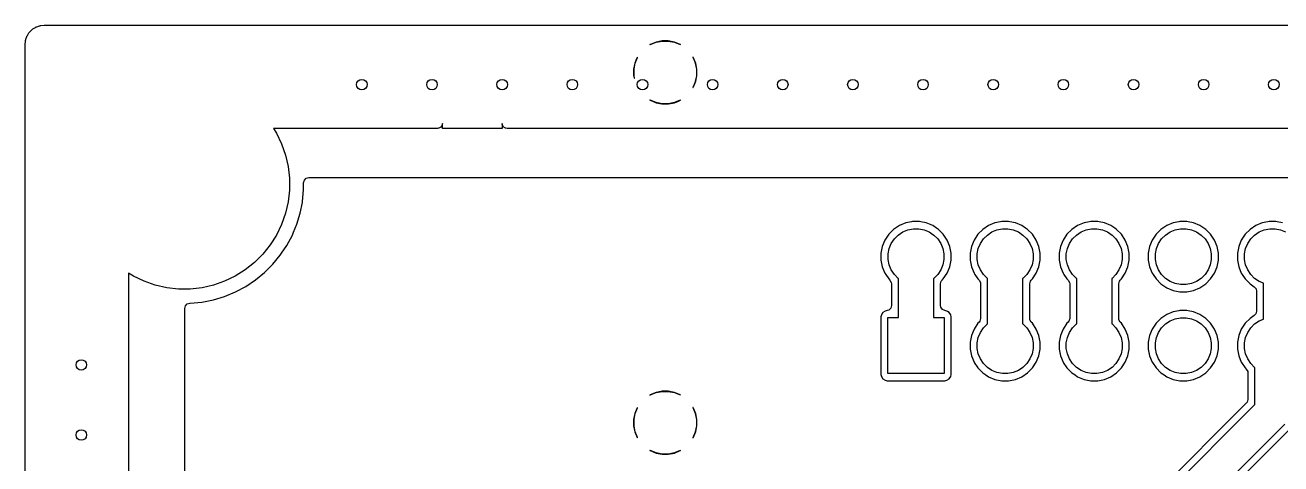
# Model space of a CAD drawing. Header units: inches. Extents: x 2.12 to 6.02, y -5.78 to -1.88.
# Drawn here: x 2.116 to 3.526, y -2.369 to -1.876 of the extents above; entities that cross this region are included whole.
import ezdxf

# ---------------------------------------------------------------- set-up
doc = ezdxf.new("R2010")
doc.units = ezdxf.units.IN
doc.header["$MEASUREMENT"] = 0
doc.layers.add('F.Cu', color=13, linetype='CONTINUOUS', true_color=0xc83434)

msp = doc.modelspace()

# ---------------------------------------------------------------- linework, layer by layer
at = {"layer": 'F.Cu', "linetype": 'CONTINUOUS'}
for p, q in [((2.118, -1.889), (2.1182, -1.8885)), ((2.1182, -1.8885), (2.1185, -1.888)), ((2.1185, -1.888), (2.1187, -1.8876)), ((2.1187, -1.8876), (2.1204, -1.8848)), ((2.1204, -1.8848), (2.1208, -1.8844)), ((2.1208, -1.8844), (2.1211, -1.884)), ((2.1211, -1.884), (2.1215, -1.8836)), ((2.1215, -1.8836), (2.1237, -1.8813)), ((2.1237, -1.8813), (2.1241, -1.8809)), ((2.1241, -1.8809), (2.1246, -1.8806)), ((2.1246, -1.8806), (2.125, -1.8803)), ((2.125, -1.8803), (2.1277, -1.8786)), ((2.1277, -1.8786), (2.1282, -1.8783)), ((2.1282, -1.8783), (2.1287, -1.8781)), ((2.1287, -1.8781), (2.1292, -1.8779)), ((2.1292, -1.8779), (2.1322, -1.8768)), ((2.1322, -1.8768), (2.1327, -1.8767)), ((2.1327, -1.8767), (2.1333, -1.8765)), ((2.1333, -1.8765), (2.1338, -1.8765)), ((2.1338, -1.8765), (2.1374, -1.876)), ((2.1374, -1.876), (2.1377, -1.876)), ((2.1377, -1.876), (2.1379, -1.876)), ((2.1379, -1.876), (2.1382, -1.876)), ((2.1382, -1.876), (5.9957, -1.876)), ((2.1162, -1.8972), (2.1165, -1.8951)), ((2.1162, -1.8975), (2.1162, -1.8972)), ((2.1162, -1.8978), (2.1162, -1.8975)), ((2.1162, -1.898), (2.1162, -1.8978)), ((2.1162, -1.9256), (2.1162, -1.898)), ((2.1165, -1.8944), (2.1166, -1.8936)), ((2.1165, -1.8951), (2.1165, -1.8944)), ((2.1166, -1.8936), (2.1167, -1.8931)), ((2.1167, -1.8931), (2.1168, -1.8926)), ((2.1168, -1.8926), (2.117, -1.892)), ((2.117, -1.892), (2.118, -1.889)), ((2.8179, -1.8977), (2.8174, -1.898)), ((2.8174, -1.898), (2.8174, -1.898)), ((2.8174, -1.898), (2.8176, -1.8981)), ((2.8176, -1.8981), (2.8179, -1.8979)), ((2.8179, -1.8979), (2.8244, -1.8952)), ((2.8188, -1.8974), (2.8179, -1.8977)), ((2.8179, -1.8977), (2.8179, -1.8977)), ((2.8243, -1.8951), (2.8188, -1.8974)), ((2.8312, -1.8937), (2.8243, -1.8951)), ((2.8243, -1.8951), (2.8243, -1.8951)), ((2.8243, -1.8951), (2.8243, -1.8951)), ((2.8243, -1.8951), (2.8243, -1.8951)), ((2.8244, -1.8952), (2.8312, -1.8939)), ((2.8381, -1.8937), (2.8312, -1.8937)), ((2.8312, -1.8937), (2.8312, -1.8937)), ((2.8312, -1.8939), (2.8381, -1.8939)), ((2.845, -1.8951), (2.8381, -1.8937)), ((2.8381, -1.8937), (2.8381, -1.8937)), ((2.8381, -1.8939), (2.8449, -1.8952)), ((2.8449, -1.8952), (2.8513, -1.8979)), ((2.8514, -1.8977), (2.845, -1.8951)), ((2.845, -1.8951), (2.845, -1.8951)), ((2.8513, -1.8979), (2.8517, -1.8981)), ((2.8518, -1.898), (2.8514, -1.8977)), ((2.8514, -1.8977), (2.8514, -1.8977)), ((2.8517, -1.8981), (2.8518, -1.898)), ((2.8518, -1.898), (2.8518, -1.898)), ((2.8518, -1.898), (2.8518, -1.898)), ((2.8018, -1.9158), (2.8006, -1.9188)), ((2.8007, -1.9188), (2.8034, -1.9124)), ((2.8032, -1.9124), (2.8018, -1.9158)), ((2.8035, -1.9119), (2.8032, -1.9124)), ((2.8032, -1.9124), (2.8032, -1.9124)), ((2.8032, -1.9124), (2.8032, -1.9124)), ((2.8034, -1.9124), (2.8036, -1.9121)), ((2.8036, -1.9121), (2.8035, -1.9119)), ((2.8035, -1.9119), (2.8035, -1.9119)), ((2.8658, -1.9119), (2.8656, -1.9121)), ((2.8656, -1.9121), (2.8659, -1.9124)), ((2.866, -1.9124), (2.8658, -1.9119)), ((2.8658, -1.9119), (2.8658, -1.9119)), ((2.8659, -1.9124), (2.8686, -1.9188)), ((2.866, -1.9124), (2.866, -1.9124)), ((2.866, -1.9124), (2.866, -1.9124)), ((2.866, -1.9124), (2.866, -1.9124)), ((2.8661, -1.9124), (2.866, -1.9124)), ((2.8675, -1.9158), (2.8661, -1.9124)), ((2.8687, -1.9188), (2.8675, -1.9158)), ((2.1162, -1.9587), (2.1162, -1.9256)), ((2.8006, -1.9188), (2.7992, -1.9256)), ((2.7992, -1.9256), (2.7992, -1.9326)), ((2.7994, -1.9257), (2.8007, -1.9188)), ((2.7994, -1.9326), (2.7994, -1.9257)), ((2.8006, -1.9188), (2.8006, -1.9188)), ((2.8686, -1.9188), (2.8699, -1.9257)), ((2.8701, -1.9255), (2.8687, -1.9188)), ((2.8687, -1.9188), (2.8687, -1.9188)), ((2.8687, -1.9188), (2.8687, -1.9188)), ((2.8687, -1.9188), (2.8687, -1.9188)), ((2.8699, -1.9257), (2.8699, -1.9326)), ((2.8701, -1.9256), (2.8701, -1.9255)), ((2.8701, -1.9326), (2.8701, -1.9256)), ((2.8701, -1.9256), (2.8701, -1.9256)), ((2.7992, -1.9326), (2.7998, -1.9356)), ((2.8, -1.9355), (2.7994, -1.9326)), ((2.7998, -1.9356), (2.8, -1.9355)), ((2.8686, -1.9394), (2.8659, -1.9458)), ((2.8661, -1.9457), (2.8675, -1.9424)), ((2.8675, -1.9424), (2.8687, -1.9395)), ((2.8699, -1.9326), (2.8686, -1.9394)), ((2.8687, -1.9395), (2.87, -1.9329)), ((2.8687, -1.9395), (2.8687, -1.9395)), ((2.87, -1.9328), (2.8701, -1.9326)), ((2.87, -1.9329), (2.87, -1.9328)), ((2.1162, -1.9921), (2.1162, -1.9587)), ((2.8659, -1.9458), (2.8656, -1.9462)), ((2.8656, -1.9462), (2.8658, -1.9463)), ((2.8658, -1.9463), (2.866, -1.9462)), ((2.8658, -1.9463), (2.8658, -1.9463)), ((2.8658, -1.9463), (2.8658, -1.9463)), ((2.8658, -1.9463), (2.8658, -1.9463)), ((2.866, -1.9462), (2.8661, -1.9457)), ((2.8176, -1.9601), (2.8174, -1.9603)), ((2.8174, -1.9603), (2.8174, -1.9603)), ((2.8174, -1.9603), (2.8174, -1.9603)), ((2.8174, -1.9603), (2.8179, -1.9605)), ((2.8179, -1.9604), (2.8176, -1.9601)), ((2.8244, -1.963), (2.8179, -1.9604)), ((2.8179, -1.9605), (2.8179, -1.9605)), ((2.8179, -1.9605), (2.8179, -1.9605)), ((2.8179, -1.9605), (2.8179, -1.9605)), ((2.8179, -1.9605), (2.8228, -1.9626)), ((2.8228, -1.9626), (2.8243, -1.9632)), ((2.8243, -1.9632), (2.8243, -1.9632)), ((2.8243, -1.9632), (2.8309, -1.9645)), ((2.8312, -1.9644), (2.8244, -1.963)), ((2.8309, -1.9645), (2.831, -1.9645)), ((2.831, -1.9645), (2.8311, -1.9646)), ((2.8311, -1.9646), (2.8312, -1.9646)), ((2.8381, -1.9644), (2.8312, -1.9644)), ((2.8312, -1.9646), (2.8381, -1.9646)), ((2.8449, -1.963), (2.8381, -1.9644)), ((2.8381, -1.9646), (2.8383, -1.9645)), ((2.8381, -1.9646), (2.8381, -1.9646)), ((2.8383, -1.9645), (2.8384, -1.9645)), ((2.8384, -1.9645), (2.845, -1.9632)), ((2.8513, -1.9604), (2.8449, -1.963)), ((2.845, -1.9632), (2.8494, -1.9614)), ((2.845, -1.9632), (2.845, -1.9632)), ((2.8494, -1.9614), (2.8512, -1.9606)), ((2.8512, -1.9606), (2.8517, -1.9605)), ((2.8517, -1.9601), (2.8513, -1.9604)), ((2.8518, -1.9603), (2.8517, -1.9601)), ((2.8517, -1.9605), (2.8518, -1.9603)), ((2.5846, -1.9865), (2.5844, -1.9879)), ((2.5846, -1.9923), (2.5846, -1.9865)), ((2.6517, -1.9878), (2.6516, -1.9867)), ((2.6516, -1.9867), (2.6516, -1.9923)), ((2.1162, -5.7555), (2.1162, -1.9921)), ((2.5792, -1.9921), (2.3948, -1.9921)), ((2.3948, -1.9921), (2.3983, -1.9976)), ((2.3983, -1.9976), (2.404, -2.0096)), ((2.5803, -1.992), (2.5792, -1.9921)), ((2.5806, -1.9919), (2.5803, -1.992)), ((2.5827, -1.9909), (2.5806, -1.9919)), ((2.5828, -1.9908), (2.5827, -1.9909)), ((2.5843, -1.9885), (2.5828, -1.9908)), ((2.5844, -1.9879), (2.5843, -1.9885)), ((2.6516, -1.9923), (2.5846, -1.9923)), ((2.6518, -1.9881), (2.6517, -1.9878)), ((2.6529, -1.9902), (2.6518, -1.9881)), ((2.6529, -1.9903), (2.6529, -1.9902)), ((2.6552, -1.9918), (2.6529, -1.9903)), ((2.6558, -1.9919), (2.6552, -1.9918)), ((2.6572, -1.9921), (2.6558, -1.9919)), ((5.739, -1.9921), (2.6572, -1.9921)), ((2.404, -2.0096), (2.4084, -2.0221)), ((2.4084, -2.0221), (2.4114, -2.035)), ((2.4114, -2.035), (2.4128, -2.0481)), ((2.4128, -2.0481), (2.4128, -2.0614)), ((2.4288, -2.0531), (2.4296, -2.0502)), ((2.4288, -2.0613), (2.4288, -2.0531)), ((2.4296, -2.0502), (2.4317, -2.048)), ((2.4317, -2.048), (2.4347, -2.0472)), ((2.4347, -2.0472), (5.6992, -2.0472)), ((2.4128, -2.0614), (2.4114, -2.0745)), ((2.4275, -2.0744), (2.4288, -2.0613)), ((2.4114, -2.0745), (2.4084, -2.0875)), ((2.4249, -2.0873), (2.4274, -2.0752)), ((2.4274, -2.0752), (2.4275, -2.0744)), ((2.404, -2.1), (2.3983, -2.1119)), ((2.4084, -2.0875), (2.404, -2.1)), ((2.4174, -2.1088), (2.4211, -2.0999)), ((2.4211, -2.0999), (2.4249, -2.0873)), ((3.1047, -2.0983), (3.0975, -2.1013)), ((3.111, -2.0971), (3.1047, -2.0983)), ((3.1047, -2.0983), (3.1047, -2.0983)), ((3.1123, -2.0968), (3.111, -2.0971)), ((3.12, -2.0968), (3.1123, -2.0968)), ((3.1215, -2.0971), (3.12, -2.0968)), ((3.1276, -2.0983), (3.1215, -2.0971)), ((3.1348, -2.1013), (3.1276, -2.0983)), ((3.1276, -2.0983), (3.1276, -2.0983)), ((3.2047, -2.0983), (3.1975, -2.1013)), ((3.211, -2.0971), (3.2047, -2.0983)), ((3.2047, -2.0983), (3.2047, -2.0983)), ((3.2123, -2.0968), (3.211, -2.0971)), ((3.22, -2.0968), (3.2123, -2.0968)), ((3.2215, -2.0971), (3.22, -2.0968)), ((3.2276, -2.0983), (3.2215, -2.0971)), ((3.2348, -2.1013), (3.2276, -2.0983)), ((3.2276, -2.0983), (3.2276, -2.0983)), ((3.3047, -2.0983), (3.2975, -2.1013)), ((3.311, -2.0971), (3.3047, -2.0983)), ((3.3047, -2.0983), (3.3047, -2.0983)), ((3.3123, -2.0968), (3.311, -2.0971)), ((3.32, -2.0968), (3.3123, -2.0968)), ((3.3215, -2.0971), (3.32, -2.0968)), ((3.3276, -2.0983), (3.3215, -2.0971)), ((3.3348, -2.1013), (3.3276, -2.0983)), ((3.3276, -2.0983), (3.3276, -2.0983)), ((3.4047, -2.0983), (3.3975, -2.1013)), ((3.411, -2.0971), (3.4047, -2.0983)), ((3.4047, -2.0983), (3.4047, -2.0983)), ((3.4123, -2.0968), (3.411, -2.0971)), ((3.42, -2.0968), (3.4123, -2.0968)), ((3.4215, -2.0971), (3.42, -2.0968)), ((3.4276, -2.0983), (3.4215, -2.0971)), ((3.4348, -2.1013), (3.4276, -2.0983)), ((3.4276, -2.0983), (3.4276, -2.0983)), ((3.5047, -2.0983), (3.4975, -2.1013)), ((3.511, -2.0971), (3.5047, -2.0983)), ((3.5047, -2.0983), (3.5047, -2.0983)), ((3.5123, -2.0968), (3.511, -2.0971)), ((3.52, -2.0968), (3.5123, -2.0968)), ((3.5215, -2.0971), (3.52, -2.0968)), ((3.5276, -2.0983), (3.5215, -2.0971)), ((2.3983, -2.1119), (2.3912, -2.1231)), ((2.4099, -2.1237), (2.4161, -2.1121)), ((2.4161, -2.1121), (2.4174, -2.1088)), ((3.0855, -2.1111), (3.0812, -2.1176)), ((3.091, -2.1056), (3.0855, -2.1111)), ((3.0855, -2.1111), (3.0855, -2.1111)), ((3.0975, -2.1013), (3.091, -2.1056)), ((3.091, -2.1056), (3.091, -2.1056)), ((3.0918, -2.1162), (3.0962, -2.1119)), ((3.0962, -2.1119), (3.1013, -2.1084)), ((3.0975, -2.1013), (3.0975, -2.1013)), ((3.1013, -2.1084), (3.107, -2.1061)), ((3.107, -2.1061), (3.1131, -2.1049)), ((3.1131, -2.1049), (3.1192, -2.1049)), ((3.1192, -2.1049), (3.1253, -2.1061)), ((3.1253, -2.1061), (3.131, -2.1084)), ((3.131, -2.1084), (3.1361, -2.1119)), ((3.1391, -2.1042), (3.1348, -2.1013)), ((3.1348, -2.1013), (3.1348, -2.1013)), ((3.1361, -2.1119), (3.1405, -2.1162)), ((3.1413, -2.1056), (3.1391, -2.1042)), ((3.1467, -2.1111), (3.1413, -2.1056)), ((3.151, -2.1176), (3.1467, -2.1111)), ((3.1855, -2.1111), (3.1812, -2.1176)), ((3.191, -2.1056), (3.1855, -2.1111)), ((3.1855, -2.1111), (3.1855, -2.1111)), ((3.1975, -2.1013), (3.191, -2.1056)), ((3.191, -2.1056), (3.191, -2.1056)), ((3.1918, -2.1162), (3.1962, -2.1119)), ((3.1962, -2.1119), (3.2013, -2.1084)), ((3.1975, -2.1013), (3.1975, -2.1013)), ((3.2013, -2.1084), (3.207, -2.1061)), ((3.207, -2.1061), (3.2131, -2.1049)), ((3.2131, -2.1049), (3.2192, -2.1049)), ((3.2192, -2.1049), (3.2253, -2.1061)), ((3.2253, -2.1061), (3.231, -2.1084)), ((3.231, -2.1084), (3.2361, -2.1119)), ((3.2391, -2.1042), (3.2348, -2.1013)), ((3.2348, -2.1013), (3.2348, -2.1013)), ((3.2361, -2.1119), (3.2405, -2.1162)), ((3.2413, -2.1056), (3.2391, -2.1042)), ((3.2467, -2.1111), (3.2413, -2.1056)), ((3.251, -2.1176), (3.2467, -2.1111)), ((3.2855, -2.1111), (3.2812, -2.1176)), ((3.291, -2.1056), (3.2855, -2.1111)), ((3.2855, -2.1111), (3.2855, -2.1111)), ((3.2975, -2.1013), (3.291, -2.1056)), ((3.291, -2.1056), (3.291, -2.1056)), ((3.2918, -2.1162), (3.2962, -2.1119)), ((3.2962, -2.1119), (3.3013, -2.1084)), ((3.2975, -2.1013), (3.2975, -2.1013)), ((3.3013, -2.1084), (3.307, -2.1061)), ((3.307, -2.1061), (3.3131, -2.1049)), ((3.3131, -2.1049), (3.3192, -2.1049)), ((3.3192, -2.1049), (3.3253, -2.1061)), ((3.3253, -2.1061), (3.331, -2.1084)), ((3.331, -2.1084), (3.3361, -2.1119)), ((3.3391, -2.1042), (3.3348, -2.1013)), ((3.3348, -2.1013), (3.3348, -2.1013)), ((3.3361, -2.1119), (3.3405, -2.1162)), ((3.3413, -2.1056), (3.3391, -2.1042)), ((3.3467, -2.1111), (3.3413, -2.1056)), ((3.351, -2.1176), (3.3467, -2.1111)), ((3.3855, -2.1111), (3.3812, -2.1176)), ((3.391, -2.1056), (3.3855, -2.1111)), ((3.3855, -2.1111), (3.3855, -2.1111)), ((3.3975, -2.1013), (3.391, -2.1056)), ((3.391, -2.1056), (3.391, -2.1056)), ((3.3918, -2.1162), (3.3962, -2.1119)), ((3.3962, -2.1119), (3.4013, -2.1084)), ((3.3975, -2.1013), (3.3975, -2.1013)), ((3.4013, -2.1084), (3.407, -2.1061)), ((3.407, -2.1061), (3.4131, -2.1049)), ((3.4131, -2.1049), (3.4192, -2.1049)), ((3.4192, -2.1049), (3.4253, -2.1061)), ((3.4253, -2.1061), (3.431, -2.1084)), ((3.431, -2.1084), (3.4361, -2.1119)), ((3.4391, -2.1042), (3.4348, -2.1013)), ((3.4348, -2.1013), (3.4348, -2.1013)), ((3.4361, -2.1119), (3.4405, -2.1162)), ((3.4413, -2.1056), (3.4391, -2.1042)), ((3.4467, -2.1111), (3.4413, -2.1056)), ((3.451, -2.1176), (3.4467, -2.1111)), ((3.4855, -2.1111), (3.4812, -2.1176)), ((3.491, -2.1056), (3.4855, -2.1111)), ((3.4855, -2.1111), (3.4855, -2.1111)), ((3.4975, -2.1013), (3.491, -2.1056)), ((3.491, -2.1056), (3.491, -2.1056)), ((3.4918, -2.1162), (3.4962, -2.1119)), ((3.4962, -2.1119), (3.5013, -2.1084)), ((3.4975, -2.1013), (3.4975, -2.1013)), ((3.5013, -2.1084), (3.507, -2.1061)), ((3.507, -2.1061), (3.5131, -2.1049)), ((3.5131, -2.1049), (3.5192, -2.1049)), ((3.5192, -2.1049), (3.5253, -2.1061)), ((3.5253, -2.1061), (3.531, -2.1084)), ((2.3912, -2.1231), (2.383, -2.1335)), ((2.4041, -2.1323), (2.4099, -2.1237)), ((3.0783, -2.1247), (3.0768, -2.1323)), ((3.0812, -2.1176), (3.0783, -2.1247)), ((3.0783, -2.1247), (3.0783, -2.1247)), ((3.0812, -2.1176), (3.0812, -2.1176)), ((3.0848, -2.1331), (3.086, -2.1271)), ((3.086, -2.1271), (3.0884, -2.1214)), ((3.0884, -2.1214), (3.0918, -2.1162)), ((3.1405, -2.1162), (3.1439, -2.1214)), ((3.1439, -2.1214), (3.1463, -2.1271)), ((3.1463, -2.1271), (3.1475, -2.1331)), ((3.154, -2.1247), (3.151, -2.1176)), ((3.1555, -2.1323), (3.154, -2.1247)), ((3.1783, -2.1247), (3.1768, -2.1323)), ((3.1812, -2.1176), (3.1783, -2.1247)), ((3.1783, -2.1247), (3.1783, -2.1247)), ((3.1812, -2.1176), (3.1812, -2.1176)), ((3.1848, -2.1331), (3.186, -2.1271)), ((3.186, -2.1271), (3.1884, -2.1214)), ((3.1884, -2.1214), (3.1918, -2.1162)), ((3.2405, -2.1162), (3.2439, -2.1214)), ((3.2439, -2.1214), (3.2463, -2.1271)), ((3.2463, -2.1271), (3.2475, -2.1331)), ((3.254, -2.1247), (3.251, -2.1176)), ((3.2555, -2.1323), (3.254, -2.1247)), ((3.2783, -2.1247), (3.2768, -2.1323)), ((3.2812, -2.1176), (3.2783, -2.1247)), ((3.2783, -2.1247), (3.2783, -2.1247)), ((3.2812, -2.1176), (3.2812, -2.1176)), ((3.2848, -2.1331), (3.286, -2.1271)), ((3.286, -2.1271), (3.2884, -2.1214)), ((3.2884, -2.1214), (3.2918, -2.1162)), ((3.3405, -2.1162), (3.3439, -2.1214)), ((3.3439, -2.1214), (3.3463, -2.1271)), ((3.3463, -2.1271), (3.3475, -2.1331)), ((3.354, -2.1247), (3.351, -2.1176)), ((3.3555, -2.1323), (3.354, -2.1247)), ((3.3783, -2.1247), (3.3768, -2.1323)), ((3.3812, -2.1176), (3.3783, -2.1247)), ((3.3783, -2.1247), (3.3783, -2.1247)), ((3.3812, -2.1176), (3.3812, -2.1176)), ((3.3848, -2.1331), (3.386, -2.1271)), ((3.386, -2.1271), (3.3884, -2.1214)), ((3.3884, -2.1214), (3.3918, -2.1162)), ((3.4405, -2.1162), (3.4439, -2.1214)), ((3.4439, -2.1214), (3.4463, -2.1271)), ((3.4463, -2.1271), (3.4475, -2.1331)), ((3.454, -2.1247), (3.451, -2.1176)), ((3.4555, -2.1323), (3.454, -2.1247)), ((3.4783, -2.1247), (3.4768, -2.1323)), ((3.4812, -2.1176), (3.4783, -2.1247)), ((3.4783, -2.1247), (3.4783, -2.1247)), ((3.4812, -2.1176), (3.4812, -2.1176)), ((3.4848, -2.1331), (3.486, -2.1271)), ((3.486, -2.1271), (3.4884, -2.1214)), ((3.4884, -2.1214), (3.4918, -2.1162)), ((2.383, -2.1335), (2.3736, -2.1428)), ((2.3942, -2.1448), (2.4026, -2.1346)), ((2.4026, -2.1346), (2.4041, -2.1323)), ((3.0768, -2.1323), (3.0768, -2.1401)), ((3.0768, -2.1401), (3.0783, -2.1477)), ((3.0848, -2.1393), (3.0848, -2.1331)), ((3.086, -2.1454), (3.0848, -2.1393)), ((3.1475, -2.1393), (3.1463, -2.1454)), ((3.1475, -2.1331), (3.1475, -2.1393)), ((3.154, -2.1477), (3.1555, -2.1401)), ((3.1555, -2.1401), (3.1555, -2.1323)), ((3.1555, -2.1323), (3.1555, -2.1323)), ((3.1768, -2.1323), (3.1768, -2.1401)), ((3.1768, -2.1401), (3.1783, -2.1477)), ((3.1848, -2.1393), (3.1848, -2.1331)), ((3.186, -2.1454), (3.1848, -2.1393)), ((3.2475, -2.1393), (3.2463, -2.1454)), ((3.2475, -2.1331), (3.2475, -2.1393)), ((3.254, -2.1477), (3.2555, -2.1401)), ((3.2555, -2.1401), (3.2555, -2.1323)), ((3.2555, -2.1323), (3.2555, -2.1323)), ((3.2768, -2.1323), (3.2768, -2.1401)), ((3.2768, -2.1401), (3.2783, -2.1477)), ((3.2848, -2.1393), (3.2848, -2.1331)), ((3.286, -2.1454), (3.2848, -2.1393)), ((3.3475, -2.1393), (3.3463, -2.1454)), ((3.3475, -2.1331), (3.3475, -2.1393)), ((3.354, -2.1477), (3.3555, -2.1401)), ((3.3555, -2.1401), (3.3555, -2.1323)), ((3.3555, -2.1323), (3.3555, -2.1323)), ((3.3768, -2.1323), (3.3768, -2.1401)), ((3.3768, -2.1401), (3.3783, -2.1477)), ((3.3848, -2.1393), (3.3848, -2.1331)), ((3.386, -2.1454), (3.3848, -2.1393)), ((3.4475, -2.1393), (3.4463, -2.1454)), ((3.4475, -2.1331), (3.4475, -2.1393)), ((3.454, -2.1477), (3.4555, -2.1401)), ((3.4555, -2.1401), (3.4555, -2.1323)), ((3.4768, -2.1323), (3.4768, -2.1401)), ((3.4768, -2.1401), (3.4783, -2.1477)), ((3.4848, -2.1393), (3.4848, -2.1331)), ((3.486, -2.1454), (3.4848, -2.1393)), ((2.2378, -2.1581), (2.2323, -2.1547)), ((2.2323, -2.1547), (2.2323, -3.8657)), ((2.3633, -2.1511), (2.3521, -2.1581)), ((2.3736, -2.1428), (2.3633, -2.1511)), ((2.3748, -2.1624), (2.3849, -2.1541)), ((2.3849, -2.1541), (2.3942, -2.1448)), ((3.0783, -2.1477), (3.0783, -2.1477)), ((3.0783, -2.1477), (3.0812, -2.1549)), ((3.0812, -2.1549), (3.0812, -2.1549)), ((3.0812, -2.1549), (3.0822, -2.1563)), ((3.0822, -2.1563), (3.0855, -2.1613)), ((3.0884, -2.1511), (3.086, -2.1454)), ((3.0918, -2.1562), (3.0884, -2.1511)), ((3.0962, -2.1606), (3.0918, -2.1562)), ((3.1405, -2.1562), (3.1361, -2.1606)), ((3.1439, -2.1511), (3.1405, -2.1562)), ((3.1463, -2.1454), (3.1439, -2.1511)), ((3.1467, -2.1613), (3.151, -2.1549)), ((3.151, -2.1549), (3.154, -2.1477)), ((3.1783, -2.1477), (3.1783, -2.1477)), ((3.1783, -2.1477), (3.1812, -2.1549)), ((3.1812, -2.1549), (3.1812, -2.1549)), ((3.1812, -2.1549), (3.1822, -2.1563)), ((3.1822, -2.1563), (3.1855, -2.1613)), ((3.1884, -2.1511), (3.186, -2.1454)), ((3.1918, -2.1562), (3.1884, -2.1511)), ((3.1962, -2.1606), (3.1918, -2.1562)), ((3.2405, -2.1562), (3.2361, -2.1606)), ((3.2439, -2.1511), (3.2405, -2.1562)), ((3.2463, -2.1454), (3.2439, -2.1511)), ((3.2467, -2.1613), (3.251, -2.1549)), ((3.251, -2.1549), (3.254, -2.1477)), ((3.2783, -2.1477), (3.2783, -2.1477)), ((3.2783, -2.1477), (3.2812, -2.1549)), ((3.2812, -2.1549), (3.2812, -2.1549)), ((3.2812, -2.1549), (3.2822, -2.1563)), ((3.2822, -2.1563), (3.2855, -2.1613)), ((3.2884, -2.1511), (3.286, -2.1454)), ((3.2918, -2.1562), (3.2884, -2.1511)), ((3.2962, -2.1606), (3.2918, -2.1562)), ((3.3405, -2.1562), (3.3361, -2.1606)), ((3.3439, -2.1511), (3.3405, -2.1562)), ((3.3463, -2.1454), (3.3439, -2.1511)), ((3.3467, -2.1613), (3.351, -2.1549)), ((3.351, -2.1549), (3.354, -2.1477)), ((3.3783, -2.1477), (3.3783, -2.1477)), ((3.3783, -2.1477), (3.3812, -2.1549)), ((3.3812, -2.1549), (3.3812, -2.1549)), ((3.3812, -2.1549), (3.3822, -2.1563)), ((3.3822, -2.1563), (3.3855, -2.1613)), ((3.3884, -2.1511), (3.386, -2.1454)), ((3.3918, -2.1562), (3.3884, -2.1511)), ((3.3962, -2.1606), (3.3918, -2.1562)), ((3.4405, -2.1562), (3.4361, -2.1606)), ((3.4439, -2.1511), (3.4405, -2.1562)), ((3.4463, -2.1454), (3.4439, -2.1511)), ((3.4467, -2.1613), (3.451, -2.1549)), ((3.451, -2.1549), (3.454, -2.1477)), ((3.4783, -2.1477), (3.4783, -2.1477)), ((3.4783, -2.1477), (3.4812, -2.1549)), ((3.4812, -2.1549), (3.4812, -2.1549)), ((3.4812, -2.1549), (3.4822, -2.1563)), ((3.4822, -2.1563), (3.4855, -2.1613)), ((3.4884, -2.1511), (3.486, -2.1454)), ((3.4918, -2.1562), (3.4884, -2.1511)), ((3.4962, -2.1606), (3.4918, -2.1562)), ((2.2497, -2.1639), (2.2378, -2.1581)), ((2.2622, -2.1683), (2.2497, -2.1639)), ((2.2751, -2.1712), (2.2622, -2.1683)), ((2.3276, -2.1683), (2.3147, -2.1712)), ((2.3401, -2.1639), (2.3276, -2.1683)), ((2.3521, -2.1581), (2.3401, -2.1639)), ((2.3522, -2.1759), (2.3638, -2.1697)), ((2.3638, -2.1697), (2.3748, -2.1624)), ((3.0855, -2.1613), (3.0855, -2.1613)), ((3.0855, -2.1613), (3.0868, -2.1626)), ((3.0868, -2.1626), (3.0884, -2.1653)), ((3.0884, -2.1653), (3.0886, -2.1668)), ((3.0886, -2.1668), (3.0886, -2.1911)), ((3.0965, -2.1608), (3.0962, -2.1606)), ((3.0965, -2.2047), (3.0965, -2.1608)), ((3.1361, -2.1606), (3.1358, -2.1608)), ((3.1358, -2.1608), (3.1358, -2.2047)), ((3.1437, -2.1668), (3.1445, -2.1638)), ((3.1437, -2.1911), (3.1437, -2.1668)), ((3.1445, -2.1638), (3.1454, -2.1626)), ((3.1454, -2.1626), (3.1456, -2.1624)), ((3.1456, -2.1624), (3.1467, -2.1613)), ((3.1855, -2.1613), (3.1855, -2.1613)), ((3.1855, -2.1613), (3.1868, -2.1626)), ((3.1868, -2.1626), (3.1884, -2.1653)), ((3.1884, -2.1653), (3.1886, -2.1668)), ((3.1886, -2.1668), (3.1886, -2.2057)), ((3.1965, -2.1608), (3.1962, -2.1606)), ((3.1965, -2.2117), (3.1965, -2.1608)), ((3.2361, -2.1606), (3.2358, -2.1608)), ((3.2358, -2.1608), (3.2358, -2.2117)), ((3.2437, -2.1668), (3.2445, -2.1638)), ((3.2437, -2.2057), (3.2437, -2.1668)), ((3.2445, -2.1638), (3.2454, -2.1626)), ((3.2454, -2.1626), (3.2456, -2.1624)), ((3.2456, -2.1624), (3.2467, -2.1613)), ((3.2855, -2.1613), (3.2855, -2.1613)), ((3.2855, -2.1613), (3.2868, -2.1626)), ((3.2868, -2.1626), (3.2884, -2.1653)), ((3.2884, -2.1653), (3.2886, -2.1668)), ((3.2886, -2.1668), (3.2886, -2.2057)), ((3.2965, -2.1608), (3.2962, -2.1606)), ((3.2965, -2.2117), (3.2965, -2.1608)), ((3.3361, -2.1606), (3.3358, -2.1608)), ((3.3358, -2.1608), (3.3358, -2.2117)), ((3.3437, -2.1668), (3.3445, -2.1638)), ((3.3437, -2.2057), (3.3437, -2.1668)), ((3.3445, -2.1638), (3.3454, -2.1626)), ((3.3454, -2.1626), (3.3456, -2.1624)), ((3.3456, -2.1624), (3.3467, -2.1613)), ((3.3855, -2.1613), (3.391, -2.1668)), ((3.391, -2.1668), (3.3953, -2.1697)), ((3.3953, -2.1697), (3.3975, -2.1711)), ((3.4013, -2.164), (3.3962, -2.1606)), ((3.407, -2.1664), (3.4013, -2.164)), ((3.4131, -2.1676), (3.407, -2.1664)), ((3.4192, -2.1676), (3.4131, -2.1676)), ((3.4253, -2.1664), (3.4192, -2.1676)), ((3.431, -2.164), (3.4253, -2.1664)), ((3.4361, -2.1606), (3.431, -2.164)), ((3.4348, -2.1711), (3.4413, -2.1668)), ((3.4413, -2.1668), (3.4467, -2.1613)), ((3.4855, -2.1613), (3.491, -2.1668)), ((3.491, -2.1668), (3.4958, -2.17)), ((3.4958, -2.17), (3.4978, -2.1723)), ((3.5013, -2.164), (3.4962, -2.1606)), ((3.5063, -2.1661), (3.5013, -2.164)), ((3.5063, -2.2064), (3.5063, -2.1661)), ((2.2883, -2.1727), (2.2751, -2.1712)), ((2.3015, -2.1727), (2.2883, -2.1727)), ((2.3147, -2.1712), (2.3015, -2.1727)), ((2.3275, -2.1848), (2.3401, -2.181)), ((2.3401, -2.181), (2.3522, -2.1759)), ((3.3975, -2.1711), (3.3975, -2.1711)), ((3.3975, -2.1711), (3.3975, -2.1711)), ((3.3975, -2.1711), (3.4047, -2.1741)), ((3.4047, -2.1741), (3.4123, -2.1756)), ((3.4123, -2.1756), (3.4123, -2.1756)), ((3.4123, -2.1756), (3.42, -2.1756)), ((3.42, -2.1756), (3.4276, -2.1741)), ((3.42, -2.1756), (3.42, -2.1756)), ((3.4276, -2.1741), (3.4348, -2.1711)), ((3.4978, -2.1723), (3.4984, -2.1749)), ((3.4984, -2.1749), (3.4984, -2.1976)), ((2.2953, -2.1945), (2.2961, -2.1916)), ((2.2953, -2.3193), (2.2953, -2.1945)), ((2.2961, -2.1916), (2.2982, -2.1894)), ((2.2982, -2.1894), (2.3011, -2.1886)), ((2.3011, -2.1886), (2.3015, -2.1886)), ((2.3015, -2.1886), (2.3146, -2.1874)), ((2.3015, -2.1886), (2.3015, -2.1886)), ((2.3146, -2.1874), (2.3275, -2.1848)), ((3.0816, -2.1973), (3.079, -2.199)), ((3.0838, -2.1968), (3.0816, -2.1973)), ((3.0856, -2.1962), (3.0838, -2.1968)), ((3.0878, -2.194), (3.0856, -2.1962)), ((3.0886, -2.1911), (3.0878, -2.194)), ((3.144, -2.193), (3.1437, -2.1911)), ((3.1457, -2.1955), (3.144, -2.193)), ((3.1484, -2.1968), (3.1457, -2.1955)), ((3.1507, -2.1973), (3.1484, -2.1968)), ((3.1516, -2.1979), (3.1507, -2.1973)), ((3.1533, -2.199), (3.1516, -2.1979)), ((3.4047, -2.1983), (3.3975, -2.2013)), ((3.411, -2.1971), (3.4047, -2.1983)), ((3.4047, -2.1983), (3.4047, -2.1983)), ((3.4123, -2.1968), (3.411, -2.1971)), ((3.42, -2.1968), (3.4123, -2.1968)), ((3.4215, -2.1971), (3.42, -2.1968)), ((3.4276, -2.1983), (3.4215, -2.1971)), ((3.4348, -2.2013), (3.4276, -2.1983)), ((3.4276, -2.1983), (3.4276, -2.1983)), ((3.4984, -2.1976), (3.4976, -2.2005)), ((3.0772, -2.2016), (3.0768, -2.2039)), ((3.0768, -2.2039), (3.0768, -2.2685)), ((3.079, -2.199), (3.0772, -2.2016)), ((3.0846, -2.2677), (3.0846, -2.2047)), ((3.0846, -2.2047), (3.0965, -2.2047)), ((3.1358, -2.2047), (3.1476, -2.2047)), ((3.1476, -2.2047), (3.1476, -2.2677)), ((3.1551, -2.2016), (3.1533, -2.199)), ((3.1555, -2.2039), (3.1551, -2.2016)), ((3.1555, -2.2685), (3.1555, -2.2039)), ((3.1855, -2.2111), (3.1812, -2.2176)), ((3.1868, -2.2098), (3.1855, -2.2111)), ((3.1855, -2.2111), (3.1855, -2.2111)), ((3.1878, -2.2086), (3.1868, -2.2098)), ((3.1886, -2.2057), (3.1878, -2.2086)), ((3.1918, -2.2162), (3.1962, -2.2119)), ((3.1962, -2.2119), (3.1965, -2.2117)), ((3.2358, -2.2117), (3.2361, -2.2119)), ((3.2361, -2.2119), (3.2405, -2.2162)), ((3.2439, -2.2072), (3.2437, -2.2057)), ((3.2454, -2.2098), (3.2439, -2.2072)), ((3.2467, -2.2111), (3.2454, -2.2098)), ((3.251, -2.2176), (3.2467, -2.2111)), ((3.2855, -2.2111), (3.2812, -2.2176)), ((3.2868, -2.2098), (3.2855, -2.2111)), ((3.2855, -2.2111), (3.2855, -2.2111)), ((3.2878, -2.2086), (3.2868, -2.2098)), ((3.2886, -2.2057), (3.2878, -2.2086)), ((3.2918, -2.2162), (3.2962, -2.2119)), ((3.2962, -2.2119), (3.2965, -2.2117)), ((3.3358, -2.2117), (3.3361, -2.2119)), ((3.3361, -2.2119), (3.3405, -2.2162)), ((3.3439, -2.2072), (3.3437, -2.2057)), ((3.3454, -2.2098), (3.3439, -2.2072)), ((3.3467, -2.2111), (3.3454, -2.2098)), ((3.351, -2.2176), (3.3467, -2.2111)), ((3.3855, -2.2111), (3.3812, -2.2176)), ((3.391, -2.2056), (3.3855, -2.2111)), ((3.3855, -2.2111), (3.3855, -2.2111)), ((3.3975, -2.2013), (3.391, -2.2056)), ((3.391, -2.2056), (3.391, -2.2056)), ((3.3918, -2.2162), (3.3962, -2.2119)), ((3.3962, -2.2119), (3.4013, -2.2084)), ((3.3975, -2.2013), (3.3975, -2.2013)), ((3.4013, -2.2084), (3.407, -2.2061)), ((3.407, -2.2061), (3.4131, -2.2049)), ((3.4131, -2.2049), (3.4192, -2.2049)), ((3.4192, -2.2049), (3.4253, -2.2061)), ((3.4253, -2.2061), (3.431, -2.2084)), ((3.431, -2.2084), (3.4361, -2.2119)), ((3.4369, -2.2028), (3.4348, -2.2013)), ((3.4348, -2.2013), (3.4348, -2.2013)), ((3.4361, -2.2119), (3.4405, -2.2162)), ((3.4413, -2.2056), (3.4369, -2.2028)), ((3.4467, -2.2111), (3.4413, -2.2056)), ((3.451, -2.2176), (3.4467, -2.2111)), ((3.4855, -2.2111), (3.4812, -2.2176)), ((3.491, -2.2056), (3.4855, -2.2111)), ((3.4855, -2.2111), (3.4855, -2.2111)), ((3.4958, -2.2024), (3.491, -2.2056)), ((3.491, -2.2056), (3.491, -2.2056)), ((3.4918, -2.2162), (3.4962, -2.2119)), ((3.4976, -2.2005), (3.4958, -2.2024)), ((3.4962, -2.2119), (3.5013, -2.2084)), ((3.5013, -2.2084), (3.5063, -2.2064)), ((3.1783, -2.2247), (3.1768, -2.2323)), ((3.1812, -2.2176), (3.1783, -2.2247)), ((3.1783, -2.2247), (3.1783, -2.2247)), ((3.1812, -2.2176), (3.1812, -2.2176)), ((3.186, -2.2271), (3.1884, -2.2214)), ((3.1884, -2.2214), (3.1918, -2.2162)), ((3.2405, -2.2162), (3.2439, -2.2214)), ((3.2439, -2.2214), (3.2463, -2.2271)), ((3.254, -2.2247), (3.251, -2.2176)), ((3.2555, -2.2323), (3.254, -2.2247)), ((3.2783, -2.2247), (3.2768, -2.2323)), ((3.2812, -2.2176), (3.2783, -2.2247)), ((3.2783, -2.2247), (3.2783, -2.2247)), ((3.2812, -2.2176), (3.2812, -2.2176)), ((3.286, -2.2271), (3.2884, -2.2214)), ((3.2884, -2.2214), (3.2918, -2.2162)), ((3.3405, -2.2162), (3.3439, -2.2214)), ((3.3439, -2.2214), (3.3463, -2.2271)), ((3.354, -2.2247), (3.351, -2.2176)), ((3.3555, -2.2323), (3.354, -2.2247)), ((3.3783, -2.2247), (3.3768, -2.2323)), ((3.3812, -2.2176), (3.3783, -2.2247)), ((3.3783, -2.2247), (3.3783, -2.2247)), ((3.3812, -2.2176), (3.3812, -2.2176)), ((3.386, -2.2271), (3.3884, -2.2214)), ((3.3884, -2.2214), (3.3918, -2.2162)), ((3.4405, -2.2162), (3.4439, -2.2214)), ((3.4439, -2.2214), (3.4463, -2.2271)), ((3.454, -2.2247), (3.451, -2.2176)), ((3.4555, -2.2323), (3.454, -2.2247)), ((3.4783, -2.2247), (3.4768, -2.2323)), ((3.4812, -2.2176), (3.4783, -2.2247)), ((3.4783, -2.2247), (3.4783, -2.2247)), ((3.4812, -2.2176), (3.4812, -2.2176)), ((3.486, -2.2271), (3.4884, -2.2214)), ((3.4884, -2.2214), (3.4918, -2.2162)), ((3.1768, -2.2323), (3.1768, -2.2401)), ((3.1768, -2.2401), (3.1783, -2.2477)), ((3.1848, -2.2331), (3.186, -2.2271)), ((3.1848, -2.2393), (3.1848, -2.2331)), ((3.186, -2.2454), (3.1848, -2.2393)), ((3.2463, -2.2271), (3.2475, -2.2331)), ((3.2475, -2.2393), (3.2463, -2.2454)), ((3.2475, -2.2331), (3.2475, -2.2393)), ((3.254, -2.2477), (3.2555, -2.2401)), ((3.2555, -2.2401), (3.2555, -2.2323)), ((3.2768, -2.2323), (3.2768, -2.2401)), ((3.2768, -2.2401), (3.2783, -2.2477)), ((3.2848, -2.2331), (3.286, -2.2271)), ((3.2848, -2.2393), (3.2848, -2.2331)), ((3.286, -2.2454), (3.2848, -2.2393)), ((3.3463, -2.2271), (3.3475, -2.2331)), ((3.3475, -2.2393), (3.3463, -2.2454)), ((3.3475, -2.2331), (3.3475, -2.2393)), ((3.354, -2.2477), (3.3555, -2.2401)), ((3.3555, -2.2401), (3.3555, -2.2323)), ((3.3555, -2.2323), (3.3555, -2.2323)), ((3.3768, -2.2323), (3.3768, -2.2401)), ((3.3768, -2.2401), (3.3783, -2.2477)), ((3.3848, -2.2331), (3.386, -2.2271)), ((3.3848, -2.2393), (3.3848, -2.2331)), ((3.386, -2.2454), (3.3848, -2.2393)), ((3.4463, -2.2271), (3.4475, -2.2331)), ((3.4475, -2.2393), (3.4463, -2.2454)), ((3.4475, -2.2331), (3.4475, -2.2393)), ((3.454, -2.2477), (3.4555, -2.2401)), ((3.4555, -2.2401), (3.4555, -2.2323)), ((3.4768, -2.2323), (3.4768, -2.2401)), ((3.4768, -2.2401), (3.4783, -2.2477)), ((3.4848, -2.2331), (3.486, -2.2271)), ((3.4848, -2.2393), (3.4848, -2.2331)), ((3.486, -2.2454), (3.4848, -2.2393)), ((3.1783, -2.2477), (3.1783, -2.2477)), ((3.1783, -2.2477), (3.1812, -2.2549)), ((3.1812, -2.2549), (3.1812, -2.2549)), ((3.1812, -2.2549), (3.1814, -2.2552)), ((3.1884, -2.2511), (3.186, -2.2454)), ((3.1918, -2.2562), (3.1884, -2.2511)), ((3.2439, -2.2511), (3.2405, -2.2562)), ((3.2463, -2.2454), (3.2439, -2.2511)), ((3.2467, -2.2613), (3.251, -2.2549)), ((3.251, -2.2549), (3.254, -2.2477)), ((3.2783, -2.2477), (3.2783, -2.2477)), ((3.2783, -2.2477), (3.2812, -2.2549)), ((3.2812, -2.2549), (3.2812, -2.2549)), ((3.2812, -2.2549), (3.2814, -2.2552)), ((3.2884, -2.2511), (3.286, -2.2454)), ((3.2918, -2.2562), (3.2884, -2.2511)), ((3.3439, -2.2511), (3.3405, -2.2562)), ((3.3463, -2.2454), (3.3439, -2.2511)), ((3.3467, -2.2613), (3.351, -2.2549)), ((3.351, -2.2549), (3.354, -2.2477)), ((3.3783, -2.2477), (3.3783, -2.2477)), ((3.3783, -2.2477), (3.3812, -2.2549)), ((3.3812, -2.2549), (3.3812, -2.2549)), ((3.3812, -2.2549), (3.3814, -2.2552)), ((3.3884, -2.2511), (3.386, -2.2454)), ((3.3918, -2.2562), (3.3884, -2.2511)), ((3.4439, -2.2511), (3.4405, -2.2562)), ((3.4463, -2.2454), (3.4439, -2.2511)), ((3.4467, -2.2613), (3.451, -2.2549)), ((3.451, -2.2549), (3.454, -2.2477)), ((3.4783, -2.2477), (3.4783, -2.2477)), ((3.4783, -2.2477), (3.4812, -2.2549)), ((3.4812, -2.2549), (3.4812, -2.2549)), ((3.4812, -2.2549), (3.4814, -2.2552)), ((3.4884, -2.2511), (3.486, -2.2454)), ((3.4918, -2.2562), (3.4884, -2.2511)), ((3.0768, -2.2685), (3.0772, -2.2708)), ((3.1476, -2.2677), (3.0846, -2.2677)), ((3.1551, -2.2708), (3.1555, -2.2685)), ((3.1814, -2.2552), (3.1855, -2.2613)), ((3.1855, -2.2613), (3.191, -2.2668)), ((3.191, -2.2668), (3.1946, -2.2692)), ((3.1962, -2.2606), (3.1918, -2.2562)), ((3.1946, -2.2692), (3.1975, -2.2711)), ((3.2013, -2.264), (3.1962, -2.2606)), ((3.207, -2.2664), (3.2013, -2.264)), ((3.2131, -2.2676), (3.207, -2.2664)), ((3.2192, -2.2676), (3.2131, -2.2676)), ((3.2253, -2.2664), (3.2192, -2.2676)), ((3.231, -2.264), (3.2253, -2.2664)), ((3.2361, -2.2606), (3.231, -2.264)), ((3.2348, -2.2711), (3.2413, -2.2668)), ((3.2405, -2.2562), (3.2361, -2.2606)), ((3.2413, -2.2668), (3.2467, -2.2613)), ((3.2814, -2.2552), (3.2855, -2.2613)), ((3.2855, -2.2613), (3.291, -2.2668)), ((3.291, -2.2668), (3.2946, -2.2692)), ((3.2962, -2.2606), (3.2918, -2.2562)), ((3.2946, -2.2692), (3.2975, -2.2711)), ((3.3013, -2.264), (3.2962, -2.2606)), ((3.307, -2.2664), (3.3013, -2.264)), ((3.3131, -2.2676), (3.307, -2.2664)), ((3.3192, -2.2676), (3.3131, -2.2676)), ((3.3253, -2.2664), (3.3192, -2.2676)), ((3.331, -2.264), (3.3253, -2.2664)), ((3.3361, -2.2606), (3.331, -2.264)), ((3.3348, -2.2711), (3.3413, -2.2668)), ((3.3405, -2.2562), (3.3361, -2.2606)), ((3.3413, -2.2668), (3.3467, -2.2613)), ((3.3814, -2.2552), (3.3855, -2.2613)), ((3.3855, -2.2613), (3.391, -2.2668)), ((3.391, -2.2668), (3.3946, -2.2692)), ((3.3962, -2.2606), (3.3918, -2.2562)), ((3.3946, -2.2692), (3.3975, -2.2711)), ((3.4013, -2.264), (3.3962, -2.2606)), ((3.407, -2.2664), (3.4013, -2.264)), ((3.4131, -2.2676), (3.407, -2.2664)), ((3.4192, -2.2676), (3.4131, -2.2676)), ((3.4253, -2.2664), (3.4192, -2.2676)), ((3.431, -2.264), (3.4253, -2.2664)), ((3.4361, -2.2606), (3.431, -2.264)), ((3.4348, -2.2711), (3.4413, -2.2668)), ((3.4405, -2.2562), (3.4361, -2.2606)), ((3.4413, -2.2668), (3.4467, -2.2613)), ((3.4814, -2.2552), (3.4855, -2.2613)), ((3.4855, -2.2613), (3.4855, -2.2613)), ((3.4855, -2.2613), (3.4868, -2.2626)), ((3.4868, -2.2626), (3.4884, -2.2653)), ((3.4884, -2.2653), (3.4886, -2.2668)), ((3.4886, -2.2668), (3.4886, -2.2968)), ((3.4962, -2.2606), (3.4918, -2.2562)), ((3.4965, -2.2608), (3.4962, -2.2606)), ((3.4965, -2.3025), (3.4965, -2.2608)), ((3.0772, -2.2708), (3.0772, -2.2708)), ((3.0772, -2.2708), (3.079, -2.2734)), ((3.079, -2.2734), (3.0816, -2.2752)), ((3.0816, -2.2752), (3.0839, -2.2756)), ((3.0839, -2.2756), (3.1484, -2.2756)), ((3.1484, -2.2756), (3.1507, -2.2752)), ((3.1507, -2.2752), (3.1533, -2.2734)), ((3.1533, -2.2734), (3.1551, -2.2708)), ((3.1975, -2.2711), (3.1975, -2.2711)), ((3.1975, -2.2711), (3.1975, -2.2711)), ((3.1975, -2.2711), (3.2047, -2.2741)), ((3.2047, -2.2741), (3.2123, -2.2756)), ((3.2123, -2.2756), (3.2123, -2.2756)), ((3.2123, -2.2756), (3.22, -2.2756)), ((3.22, -2.2756), (3.2276, -2.2741)), ((3.22, -2.2756), (3.22, -2.2756)), ((3.2276, -2.2741), (3.2348, -2.2711)), ((3.2975, -2.2711), (3.2975, -2.2711)), ((3.2975, -2.2711), (3.2975, -2.2711)), ((3.2975, -2.2711), (3.3047, -2.2741)), ((3.3047, -2.2741), (3.3123, -2.2756)), ((3.3123, -2.2756), (3.3123, -2.2756)), ((3.3123, -2.2756), (3.32, -2.2756)), ((3.32, -2.2756), (3.3276, -2.2741)), ((3.32, -2.2756), (3.32, -2.2756)), ((3.3276, -2.2741), (3.3348, -2.2711)), ((3.3975, -2.2711), (3.3975, -2.2711)), ((3.3975, -2.2711), (3.3975, -2.2711)), ((3.3975, -2.2711), (3.4047, -2.2741)), ((3.4047, -2.2741), (3.4123, -2.2756)), ((3.4123, -2.2756), (3.4123, -2.2756)), ((3.4123, -2.2756), (3.42, -2.2756)), ((3.42, -2.2756), (3.4276, -2.2741)), ((3.42, -2.2756), (3.42, -2.2756)), ((3.4276, -2.2741), (3.4348, -2.2711)), ((2.8179, -2.2914), (2.8174, -2.2917)), ((2.8174, -2.2917), (2.8176, -2.2918)), ((2.8176, -2.2918), (2.8179, -2.2916)), ((2.8243, -2.2888), (2.8179, -2.2914)), ((2.8179, -2.2916), (2.8244, -2.2889)), ((2.8312, -2.2874), (2.8243, -2.2888)), ((2.8243, -2.2888), (2.8243, -2.2888)), ((2.8244, -2.2889), (2.8312, -2.2876)), ((2.8381, -2.2874), (2.8312, -2.2874)), ((2.8312, -2.2876), (2.8381, -2.2876)), ((2.845, -2.2888), (2.8381, -2.2874)), ((2.8381, -2.2876), (2.8449, -2.2889)), ((2.8449, -2.2889), (2.8513, -2.2916)), ((2.8514, -2.2914), (2.845, -2.2888)), ((2.845, -2.2888), (2.845, -2.2888)), ((2.8513, -2.2916), (2.8517, -2.2918)), ((2.8518, -2.2917), (2.8514, -2.2914)), ((2.8514, -2.2914), (2.8514, -2.2914)), ((2.8517, -2.2918), (2.8518, -2.2917)), ((2.8518, -2.2917), (2.8518, -2.2917)), ((3.4886, -2.2968), (3.4878, -2.2997)), ((2.8032, -2.3061), (2.8006, -2.3125)), ((2.8007, -2.3125), (2.8034, -2.3061)), ((2.8035, -2.3056), (2.8032, -2.3061)), ((2.8034, -2.3061), (2.8036, -2.3058)), ((2.8036, -2.3058), (2.8035, -2.3056)), ((2.8658, -2.3056), (2.8656, -2.3058)), ((2.8656, -2.3058), (2.8659, -2.3061)), ((2.866, -2.3061), (2.8658, -2.3056)), ((2.8659, -2.3061), (2.8686, -2.3125)), ((2.8687, -2.3125), (2.866, -2.3061)), ((2.866, -2.3061), (2.866, -2.3061)), ((3.4868, -2.3009), (3.3447, -2.443)), ((3.3522, -2.4467), (3.4965, -2.3025)), ((3.4878, -2.2997), (3.4868, -2.3009)), ((2.2953, -2.4922), (2.2953, -2.3193)), ((2.8006, -2.3125), (2.7992, -2.3193)), ((2.7992, -2.3193), (2.7992, -2.3263)), ((2.7994, -2.3194), (2.8007, -2.3125)), ((2.7994, -2.3263), (2.7994, -2.3194)), ((2.8006, -2.3125), (2.8006, -2.3125)), ((2.8686, -2.3125), (2.8699, -2.3194)), ((2.8701, -2.3193), (2.8687, -2.3125)), ((2.8687, -2.3125), (2.8687, -2.3125)), ((2.8699, -2.3194), (2.8699, -2.3263)), ((2.8701, -2.3263), (2.8701, -2.3193)), ((3.5301, -2.3245), (3.3858, -2.4688)), ((2.7992, -2.3263), (2.8006, -2.3332)), ((2.8007, -2.3331), (2.7994, -2.3263)), ((2.8006, -2.3332), (2.8006, -2.3332)), ((2.8006, -2.3332), (2.8032, -2.3396)), ((2.8034, -2.3395), (2.8007, -2.3331)), ((2.8032, -2.3396), (2.8032, -2.3396)), ((2.8032, -2.3396), (2.8035, -2.34)), ((2.8036, -2.3399), (2.8034, -2.3395)), ((2.8659, -2.3395), (2.8656, -2.3399)), ((2.8658, -2.34), (2.866, -2.3396)), ((2.8686, -2.3331), (2.8659, -2.3395)), ((2.866, -2.3396), (2.8687, -2.3332)), ((2.866, -2.3396), (2.866, -2.3396)), ((2.8699, -2.3263), (2.8686, -2.3331)), ((2.8687, -2.3332), (2.8701, -2.3263)), ((2.8687, -2.3332), (2.8687, -2.3332)), ((3.4664, -2.3993), (3.5376, -2.3282)), ((2.8035, -2.34), (2.8036, -2.3399)), ((2.8656, -2.3399), (2.8658, -2.34)), ((2.8658, -2.34), (2.8658, -2.34)), ((2.8176, -2.3538), (2.8174, -2.354)), ((2.8174, -2.354), (2.8174, -2.354)), ((2.8174, -2.354), (2.8179, -2.3542)), ((2.8179, -2.3541), (2.8176, -2.3538)), ((2.8244, -2.3567), (2.8179, -2.3541)), ((2.8179, -2.3542), (2.8179, -2.3542)), ((2.8179, -2.3542), (2.8243, -2.3569)), ((2.8243, -2.3569), (2.8243, -2.3569)), ((2.8243, -2.3569), (2.8312, -2.3583)), ((2.8312, -2.3581), (2.8244, -2.3567)), ((2.8381, -2.3581), (2.8312, -2.3581)), ((2.8312, -2.3583), (2.8381, -2.3583)), ((2.8449, -2.3567), (2.8381, -2.3581)), ((2.8381, -2.3583), (2.845, -2.3569)), ((2.8513, -2.3541), (2.8449, -2.3567)), ((2.845, -2.3569), (2.8514, -2.3542)), ((2.845, -2.3569), (2.845, -2.3569)), ((2.8517, -2.3538), (2.8513, -2.3541)), ((2.8514, -2.3542), (2.8518, -2.354)), ((2.8514, -2.3542), (2.8514, -2.3542)), ((2.8518, -2.354), (2.8517, -2.3538)), ((2.8518, -2.354), (2.8518, -2.354))]:
    msp.add_line(p, q, dxfattribs=at)
at = {"layer": 'F.Cu'}
for centre in [(2.4941, -1.9429), (2.5729, -1.9429), (2.6516, -1.9429), (2.7303, -1.9429), (2.8091, -1.9429), (2.8878, -1.9429), (2.9666, -1.9429), (3.0453, -1.9429), (3.124, -1.9429), (3.2028, -1.9429), (3.2815, -1.9429), (3.3603, -1.9429), (3.439, -1.9429), (3.5177, -1.9429), (2.1792, -2.2579), (2.1792, -2.3366)]:
    msp.add_circle(centre, 0.00591, dxfattribs=at)

doc.saveas('drawing.dxf')
